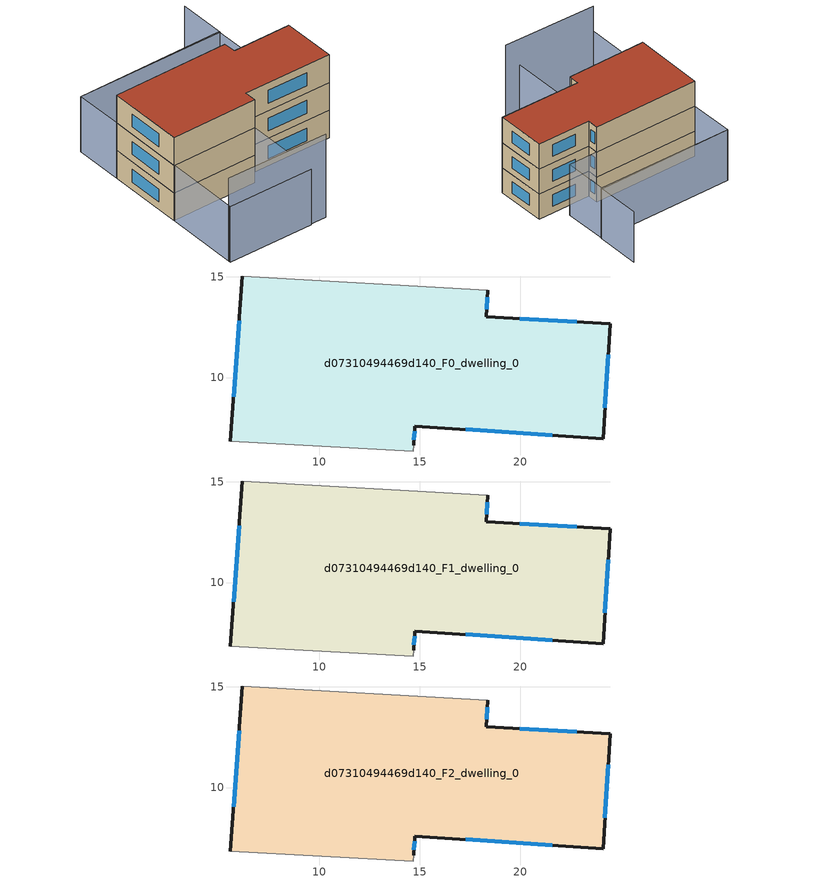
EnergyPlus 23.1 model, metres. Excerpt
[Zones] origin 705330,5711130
d07310494469d140_F0_dwelling_0
 floor ground (EU_floor_Construction): 24.46,12.67 24.12,6.95 14.77,7.59 14.7,6.64 14.67,6.35 5.6,6.84 6.18,15.05 18.39,14.34 18.32,13.03 z0
 wall outside (EU_wall_Construction): 14.7,6.64 14.77,7.59 24.12,6.95 24.46,12.67 18.32,13.03 18.39,14.34 / 6.18,15.05 5.6,6.84 z0:3
 wall adiabatic (EU_wall_Construction): 5.6,6.84 14.67,6.35 14.7,6.64 / 18.39,14.34 6.18,15.05 z0:3
 window (EU_Window_Construction): 17.29,7.42 21.59,7.12 / 14.72,6.89 14.75,7.33 / 6.02,12.83 5.75,9.05 / 18.34,13.38 18.37,13.98 / 22.81,12.77 19.98,12.93 / 24.21,8.49 24.37,11.13 z0.81:2.19
d07310494469d140_F1_dwelling_0
 floor to d07310494469d140_F0_dwelling_0 (EU_floor_Construction): 24.46,12.67 24.12,6.95 14.77,7.59 14.7,6.64 14.67,6.35 5.6,6.84 6.18,15.05 18.39,14.34 18.32,13.03 z3
 wall outside (EU_wall_Construction): 14.7,6.64 14.77,7.59 24.12,6.95 24.46,12.67 18.32,13.03 18.39,14.34 / 6.18,15.05 5.6,6.84 z3:6
 wall adiabatic (EU_wall_Construction): 5.6,6.84 14.67,6.35 14.7,6.64 / 18.39,14.34 6.18,15.05 z3:6
 window (EU_Window_Construction): 17.29,7.42 21.59,7.12 / 14.72,6.89 14.75,7.33 / 6.02,12.83 5.75,9.05 / 18.34,13.38 18.37,13.98 / 22.81,12.77 19.98,12.93 / 24.21,8.49 24.37,11.13 z3.81:5.19
d07310494469d140_F2_dwelling_0
 floor to d07310494469d140_F1_dwelling_0 (EU_floor_Construction): 24.46,12.67 24.12,6.95 14.77,7.59 14.7,6.64 14.67,6.35 5.6,6.84 6.18,15.05 18.39,14.34 18.32,13.03 z6
 wall outside (EU_wall_Construction): 14.7,6.64 14.77,7.59 24.12,6.95 24.46,12.67 18.32,13.03 18.39,14.34 / 6.18,15.05 5.6,6.84 z6:9
 wall adiabatic (EU_wall_Construction): 5.6,6.84 14.67,6.35 14.7,6.64 / 18.39,14.34 6.18,15.05 z6:9
 window (EU_Window_Construction): 17.29,7.42 21.59,7.12 / 14.72,6.89 14.75,7.33 / 6.02,12.83 5.75,9.05 / 18.34,13.38 18.37,13.98 / 22.81,12.77 19.98,12.93 / 24.21,8.49 24.37,11.13 z6.81:8.19
 roof outside (EU_roof_Construction): 24.12,6.95 24.46,12.67 18.32,13.03 18.39,14.34 6.18,15.05 5.6,6.84 14.67,6.35 14.7,6.64 14.77,7.59 z9
shading: 5.07,-0.87 15.82,-1.73 z0:9; 22.44,24.09 22.1,19.07 / 22.1,19.07 6.48,20.11 / 14.15,-1.66 5.05,-1.05 / 5.05,-1.05 5.59,6.96 / 5.59,6.96 14.69,6.35 / 14.69,6.35 14.15,-1.66 / 6.48,20.11 22.06,19.21 / 22.06,19.21 21.76,14.14 / 21.76,14.14 6.18,15.05 / 6.18,15.05 6.48,20.11 z0:6
[Building]
EU S2 Campaign: North Axis=0; Terrain=City; Solar Distribution=FullExterior
[Site:Location]
London: Latitude=51.5; Longitude=-0.5; Time Zone=0; Elevation=25
[SizingPeriod:WeatherFileDays]
AnnualSizingPeriod: Begin Month=1; Begin Day of Month=1; End Month=12; End Day of Month=31; Day of Week for Start Day=Monday; Use Weather File Daylight Saving Period=No; Use Weather File Rain and Snow Indicators=No
[MATERIAL]
EU_InternalMass_Material: Roughness=MediumRough; Thickness=0.1; Conductivity=1; Density=1800; Specific Heat=900; Thermal Absorptance=0.9; Solar Absorptance=0.7; Visible Absorptance=0.7
[MATERIAL:NOMASS] Roughness=MediumRough; Thermal Absorptance=0.9; Solar Absorptance=0.7; Visible Absorptance=0.7
Name | Thermal Resistance
EU_wall_NoMass | 0.555556
EU_roof_NoMass | 0.510204
EU_floor_NoMass | 1.68919
[WINDOWMATERIAL:SIMPLEGLAZINGSYSTEM]
EU_Window_SimpleGlazing: UFactor=3.96; Solar Heat Gain Coefficient=0.85; Visible Transmittance=0.85
[CONSTRUCTION]
EU_wall_Construction: EU_wall_NoMass
EU_roof_Construction: EU_roof_NoMass
EU_floor_Construction: EU_floor_NoMass
EU_Window_Construction: EU_Window_SimpleGlazing
EU_InternalMass_Construction: EU_InternalMass_Material
[ZONE] Type=1; Multiplier=1; Ceiling Height=autocalculate; Volume=395.643; Floor Area=autocalculate; Part of Total Floor Area=Yes
d07310494469d140_F0_dwelling_0; d07310494469d140_F1_dwelling_0; d07310494469d140_F2_dwelling_0
[INTERNALMASS] Construction=EU_InternalMass_Construction; Surface Area=131.881
Name | Zone or ZoneList
d07310494469d140_F0_dwelling_0_EU_InternalMass | d07310494469d140_F0_dwelling_0
d07310494469d140_F1_dwelling_0_EU_InternalMass | d07310494469d140_F1_dwelling_0
d07310494469d140_F2_dwelling_0_EU_InternalMass | d07310494469d140_F2_dwelling_0
[OTHEREQUIPMENT] Fuel Type=Electricity; Design Level Calculation Method=Watts/Area; Power per Zone Floor Area=1; Fraction Latent=0; Fraction Radiant=0; Fraction Lost=0; Carbon Dioxide Generation Rate=0; EndUse Subcategory=EU_Step8_InternalGains
Name | Zone or ZoneList or Space or SpaceList | Schedule
EU_Step8_InternalGain_d07310494469d140_F0_dwelling_0_f000 | d07310494469d140_F0_dwelling_0 | EU_Step8_GainSchedule_d07310494469d140_F0_dwelling_0_f000
EU_Step8_InternalGain_d07310494469d140_F1_dwelling_0_f000 | d07310494469d140_F1_dwelling_0 | EU_Step8_GainSchedule_d07310494469d140_F1_dwelling_0_f000
EU_Step8_InternalGain_d07310494469d140_F2_dwelling_0_f000 | d07310494469d140_F2_dwelling_0 | EU_Step8_GainSchedule_d07310494469d140_F2_dwelling_0_f000
[ZONEVENTILATION:DESIGNFLOWRATE] Schedule=EU_AlwaysOn; Design Flow Rate Calculation Method=AirChanges/Hour; Air Changes per Hour=0.48; Ventilation Type=Natural; Fan Pressure Rise=0; Fan Total Efficiency=1; Constant Term Coefficient=1; Temperature Term Coefficient=0; Velocity Term Coefficient=0; Velocity Squared Term Coefficient=0; Minimum Indoor Temperature=-100; Maximum Indoor Temperature=100; Delta Temperature=-100; Minimum Outdoor Temperature=-100; Maximum Outdoor Temperature=100; Maximum Wind Speed=40
Name | Zone or ZoneList or Space or SpaceList
EU_ConstantAir_d07310494469d140_F0_dwelling_0 | d07310494469d140_F0_dwelling_0
EU_ConstantAir_d07310494469d140_F1_dwelling_0 | d07310494469d140_F1_dwelling_0
EU_ConstantAir_d07310494469d140_F2_dwelling_0 | d07310494469d140_F2_dwelling_0
[HVACTEMPLATE:THERMOSTAT] Constant Heating Setpoint=20; Constant Cooling Setpoint=50
EU_HeatOnly_d07310494469d140_F0_dwelling_0; EU_HeatOnly_d07310494469d140_F1_dwelling_0; EU_HeatOnly_d07310494469d140_F2_dwelling_0
[HVACTEMPLATE:ZONE:IDEALLOADSAIRSYSTEM] System Availability Schedule=EU_AlwaysOn; Maximum Heating Supply Air Temperature=50; Minimum Cooling Supply Air Temperature=13; Maximum Heating Supply Air Humidity Ratio=0.0156; Minimum Cooling Supply Air Humidity Ratio=0.0077; Heating Limit=NoLimit; Cooling Limit=NoLimit; Heating Availability Schedule=EU_AlwaysOn; Cooling Availability Schedule=EU_CoolingOff; Dehumidification Control Type=ConstantSensibleHeatRatio; Cooling Sensible Heat Ratio=0.7; Dehumidification Setpoint=60; Humidification Control Type=None; Humidification Setpoint=30; Outdoor Air Method=None; Outdoor Air Flow Rate per Person=0.00944; Outdoor Air Flow Rate per Zone Floor Area=0; Outdoor Air Flow Rate per Zone=0; Demand Controlled Ventilation Type=None; Outdoor Air Economizer Type=NoEconomizer; Heat Recovery Type=None; Sensible Heat Recovery Effectiveness=0.7; Latent Heat Recovery Effectiveness=0.65
Name | Template Thermostat
d07310494469d140_F0_dwelling_0 | EU_HeatOnly_d07310494469d140_F0_dwelling_0
d07310494469d140_F1_dwelling_0 | EU_HeatOnly_d07310494469d140_F1_dwelling_0
d07310494469d140_F2_dwelling_0 | EU_HeatOnly_d07310494469d140_F2_dwelling_0
[SIZING:ZONE] Zone Cooling Design Supply Air Temperature Input Method=SupplyAirTemperature; Zone Cooling Design Supply Air Temperature=13; Zone Heating Design Supply Air Temperature Input Method=SupplyAirTemperature; Zone Heating Design Supply Air Temperature=50; Zone Cooling Design Supply Air Humidity Ratio=0.008; Zone Heating Design Supply Air Humidity Ratio=0.008; Cooling Design Air Flow Method=DesignDay; Cooling Design Air Flow Rate=0; Cooling Minimum Air Flow per Zone Floor Area=0.000762; Cooling Minimum Air Flow=0; Cooling Minimum Air Flow Fraction=0.2; Heating Design Air Flow Method=DesignDay; Heating Design Air Flow Rate=0; Heating Maximum Air Flow per Zone Floor Area=0.002032; Heating Maximum Air Flow=0.141576; Heating Maximum Air Flow Fraction=0.3; Account for Dedicated Outdoor Air System=No; Dedicated Outdoor Air System Control Strategy=NeutralSupplyAir; Dedicated Outdoor Air Low Setpoint Temperature for Design=autosize; Dedicated Outdoor Air High Setpoint Temperature for Design=autosize; Zone Load Sizing Method=Sensible Load Only No Latent Load; Zone Latent Cooling Design Supply Air Humidity Ratio Input Method=HumidityRatioDifference; Zone Cooling Design Supply Air Humidity Ratio Difference=0.005; Zone Latent Heating Design Supply Air Humidity Ratio Input Method=HumidityRatioDifference; Zone Humidification Design Supply Air Humidity Ratio Difference=0.005
d07310494469d140_F0_dwelling_0; d07310494469d140_F1_dwelling_0; d07310494469d140_F2_dwelling_0
[SCHEDULE:CONSTANT]
Name | Hourly Value
EU_AlwaysOn | 1
EU_CoolingOff | 0
[SCHEDULE:FILE] Column Number=1; Rows to Skip at Top=0; Number of Hours of Data=8760; Column Separator=Comma; Interpolate to Timestep=No; Minutes per Item=60; Adjust Schedule for Daylight Savings=Yes
Name | File
EU_Step8_GainSchedule_d07310494469d140_F0_dwelling_0_f000 | ../../schedules/d07310494469d140/d07310494469d140_F0_dwelling_0_f000_gain.csv
EU_Step8_GainSchedule_d07310494469d140_F1_dwelling_0_f000 | ../../schedules/d07310494469d140/d07310494469d140_F1_dwelling_0_f000_gain.csv
EU_Step8_GainSchedule_d07310494469d140_F2_dwelling_0_f000 | ../../schedules/d07310494469d140/d07310494469d140_F2_dwelling_0_f000_gain.csv
